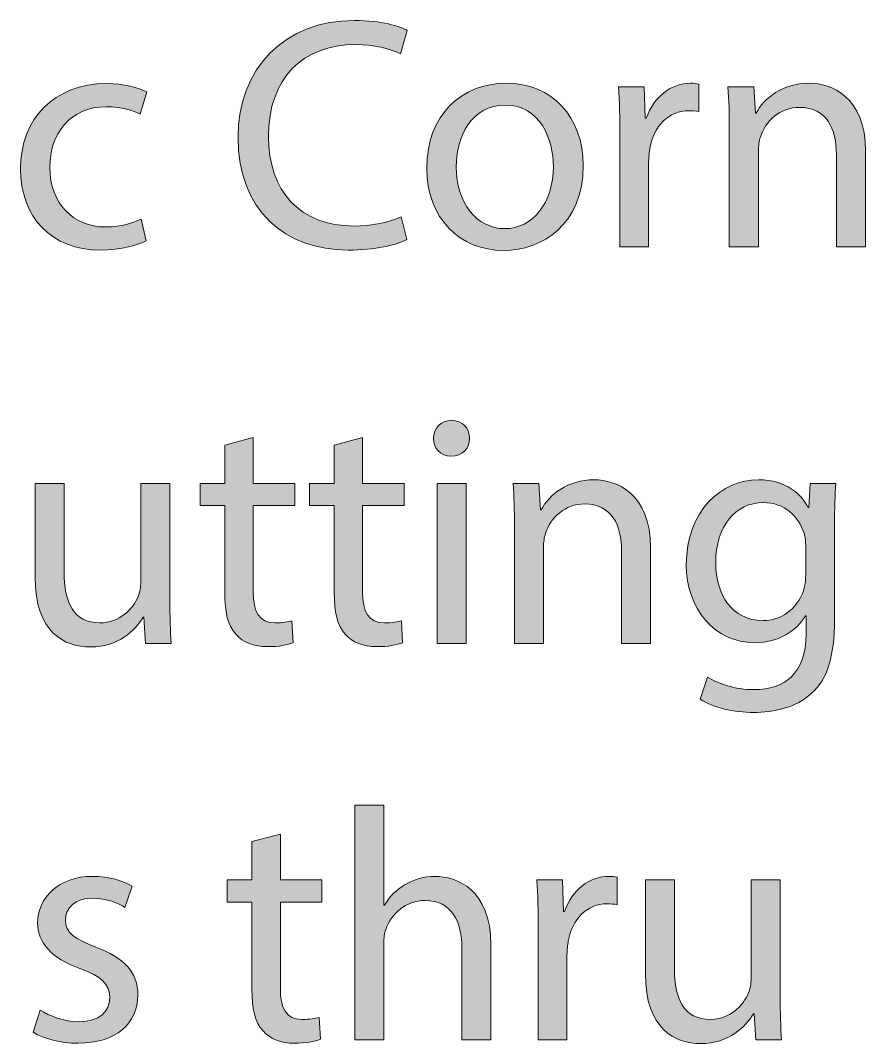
# Model space of a CAD drawing. Header units: inches. Extents: x -18.4 to 27.6, y -41.4 to 49.9.
# Drawn here: x -11.07 to -3.97, y 41.24 to 49.84 of the extents above; entities that cross this region are included whole.
import ezdxf

# ---------------------------------------------------------------- set-up
doc = ezdxf.new("R2010")
doc.units = ezdxf.units.IN
doc.header["$MEASUREMENT"] = 0
doc.layers.add('Notes', color=7, linetype='Continuous')

# ---------------------------------------------------------------- blocks, each defined once
blk = doc.blocks.new('block 2')
at = {"layer": 'Notes'}
h = blk.add_hatch(color=7, dxfattribs=at)
h.dxf.hatch_style = 2
edge = h.paths.add_edge_path()
edge.add_spline(control_points=[(-7.8273, 47.9981), (-7.9162, 47.9537), (-8.0939, 47.9092), (-8.3217, 47.9092), (-8.8495, 47.9092), (-9.2467, 48.2426), (-9.2467, 48.8564), (-9.2467, 49.4425), (-8.8495, 49.8398), (-8.2689, 49.8398), (-8.0356, 49.8398), (-7.8884, 49.7898), (-7.8245, 49.7564), (-7.8245, 49.7564), (-7.8828, 49.5592), (-7.8828, 49.5592), (-7.9745, 49.6037), (-8.1051, 49.637), (-8.2606, 49.637), (-8.6995, 49.637), (-8.9912, 49.3564), (-8.9912, 48.8648), (-8.9912, 48.4064), (-8.7273, 48.112), (-8.2717, 48.112), (-8.1245, 48.112), (-7.9745, 48.1426), (-7.8773, 48.1898), (-7.8773, 48.1898), (-7.8273, 47.9981), (-7.8273, 47.9981)], knot_values=[0, 0, 0, 0, 1, 1, 1, 2, 2, 2, 3, 3, 3, 4, 4, 4, 5, 5, 5, 6, 6, 6, 7, 7, 7, 8, 8, 8, 9, 9, 9, 10, 10, 10, 10], degree=3, periodic=1)
h = blk.add_hatch(color=7, dxfattribs=at)
h.dxf.hatch_style = 2
edge = h.paths.add_edge_path()
edge.add_spline(control_points=[(-10.0189, 47.987), (-10.0828, 47.9537), (-10.2245, 47.9092), (-10.405, 47.9092), (-10.8106, 47.9092), (-11.0744, 48.1842), (-11.0744, 48.5953), (-11.0744, 49.0092), (-10.7911, 49.3092), (-10.3522, 49.3092), (-10.2078, 49.3092), (-10.08, 49.2731), (-10.0134, 49.2398), (-10.0134, 49.2398), (-10.0689, 49.0509), (-10.0689, 49.0509), (-10.1272, 49.0842), (-10.2189, 49.1148), (-10.3522, 49.1148), (-10.6606, 49.1148), (-10.8272, 48.887), (-10.8272, 48.6064), (-10.8272, 48.2953), (-10.6272, 48.1037), (-10.3606, 48.1037), (-10.2217, 48.1037), (-10.13, 48.1398), (-10.0606, 48.1703), (-10.0606, 48.1703), (-10.0189, 47.987), (-10.0189, 47.987)], knot_values=[0, 0, 0, 0, 1, 1, 1, 2, 2, 2, 3, 3, 3, 4, 4, 4, 5, 5, 5, 6, 6, 6, 7, 7, 7, 8, 8, 8, 9, 9, 9, 10, 10, 10, 10], degree=3, periodic=1)
h = blk.add_hatch(color=7, dxfattribs=at)
h.dxf.hatch_style = 2
edge = h.paths.add_edge_path()
edge.add_spline(control_points=[(-6.3467, 48.6203), (-6.3467, 48.1231), (-6.6912, 47.9065), (-7.0162, 47.9065), (-7.38, 47.9065), (-7.6606, 48.1731), (-7.6606, 48.5981), (-7.6606, 49.0481), (-7.3662, 49.312), (-6.9939, 49.312), (-6.6078, 49.312), (-6.3467, 49.0314), (-6.3467, 48.6203)], knot_values=[0, 0, 0, 0, 1, 1, 1, 2, 2, 2, 3, 3, 3, 4, 4, 4, 4], degree=3, periodic=1)
edge = h.paths.add_edge_path()
edge.add_spline(control_points=[(-7.4134, 48.6064), (-7.4134, 48.312), (-7.2439, 48.0898), (-7.005, 48.0898), (-6.7717, 48.0898), (-6.5967, 48.3092), (-6.5967, 48.612), (-6.5967, 48.8398), (-6.7106, 49.1287), (-6.9995, 49.1287), (-7.2884, 49.1287), (-7.4134, 48.862), (-7.4134, 48.6064)], knot_values=[0, 0, 0, 0, 1, 1, 1, 2, 2, 2, 3, 3, 3, 4, 4, 4, 4], degree=3, periodic=1)
h = blk.add_hatch(color=7, dxfattribs=at)
h.dxf.hatch_style = 2
edge = h.paths.add_edge_path()
edge.add_spline(control_points=[(-6.0384, 48.862), (-6.0384, 49.0203), (-6.0412, 49.1564), (-6.0495, 49.2814), (-6.0495, 49.2814), (-5.8356, 49.2814), (-5.8356, 49.2814), (-5.8356, 49.2814), (-5.8273, 49.0176), (-5.8273, 49.0176), (-5.8273, 49.0176), (-5.8162, 49.0176), (-5.8162, 49.0176), (-5.7551, 49.1981), (-5.6078, 49.312), (-5.4439, 49.312), (-5.4162, 49.312), (-5.3967, 49.3092), (-5.3745, 49.3037), (-5.3745, 49.3037), (-5.3745, 49.0731), (-5.3745, 49.0731), (-5.3995, 49.0787), (-5.4245, 49.0814), (-5.4578, 49.0814), (-5.6301, 49.0814), (-5.7523, 48.9509), (-5.7856, 48.7676), (-5.7912, 48.7342), (-5.7967, 48.6953), (-5.7967, 48.6537), (-5.7967, 48.6537), (-5.7967, 47.937), (-5.7967, 47.937), (-5.7967, 47.937), (-6.0384, 47.937), (-6.0384, 47.937), (-6.0384, 47.937), (-6.0384, 48.862), (-6.0384, 48.862)], knot_values=[0, 0, 0, 0, 1, 1, 1, 2, 2, 2, 3, 3, 3, 4, 4, 4, 5, 5, 5, 6, 6, 6, 7, 7, 7, 8, 8, 8, 9, 9, 9, 10, 10, 10, 11, 11, 11, 12, 12, 12, 13, 13, 13, 13], degree=3, periodic=1)
h = blk.add_hatch(color=7, dxfattribs=at)
h.dxf.hatch_style = 2
edge = h.paths.add_edge_path()
edge.add_spline(control_points=[(-5.119, 48.9175), (-5.119, 49.0564), (-5.1217, 49.1703), (-5.1301, 49.2814), (-5.1301, 49.2814), (-4.9134, 49.2814), (-4.9134, 49.2814), (-4.9134, 49.2814), (-4.8995, 49.0592), (-4.8995, 49.0592), (-4.8995, 49.0592), (-4.894, 49.0592), (-4.894, 49.0592), (-4.8273, 49.187), (-4.6717, 49.312), (-4.4495, 49.312), (-4.2634, 49.312), (-3.9745, 49.2009), (-3.9745, 48.7398), (-3.9745, 48.7398), (-3.9745, 47.937), (-3.9745, 47.937), (-3.9745, 47.937), (-4.219, 47.937), (-4.219, 47.937), (-4.219, 47.937), (-4.219, 48.712), (-4.219, 48.712), (-4.219, 48.9287), (-4.2995, 49.1092), (-4.5301, 49.1092), (-4.6912, 49.1092), (-4.8162, 48.9953), (-4.8578, 48.8592), (-4.869, 48.8287), (-4.8745, 48.787), (-4.8745, 48.7453), (-4.8745, 48.7453), (-4.8745, 47.937), (-4.8745, 47.937), (-4.8745, 47.937), (-5.119, 47.937), (-5.119, 47.937), (-5.119, 47.937), (-5.119, 48.9175), (-5.119, 48.9175)], knot_values=[0, 0, 0, 0, 1, 1, 1, 2, 2, 2, 3, 3, 3, 4, 4, 4, 5, 5, 5, 6, 6, 6, 7, 7, 7, 8, 8, 8, 9, 9, 9, 10, 10, 10, 11, 11, 11, 12, 12, 12, 13, 13, 13, 14, 14, 14, 15, 15, 15, 15], degree=3, periodic=1)
h = blk.add_hatch(color=7, dxfattribs=at)
h.dxf.hatch_style = 2
edge = h.paths.add_edge_path()
edge.add_spline(control_points=[(-7.3023, 46.3259), (-7.2995, 46.2425), (-7.3606, 46.1759), (-7.4578, 46.1759), (-7.5439, 46.1759), (-7.605, 46.2425), (-7.605, 46.3259), (-7.605, 46.412), (-7.5411, 46.4786), (-7.4523, 46.4786), (-7.3606, 46.4786), (-7.3023, 46.412), (-7.3023, 46.3259)], knot_values=[0, 0, 0, 0, 1, 1, 1, 2, 2, 2, 3, 3, 3, 4, 4, 4, 4], degree=3, periodic=1)
h.paths.add_polyline_path([(-7.5745, 44.6037), (-7.5745, 45.9481), (-7.33, 45.9481), (-7.33, 44.6037)])
h = blk.add_hatch(color=7, dxfattribs=at)
h.dxf.hatch_style = 2
edge = h.paths.add_edge_path()
edge.add_spline(control_points=[(-9.1189, 46.3342), (-9.1189, 46.3342), (-9.1189, 45.9481), (-9.1189, 45.9481), (-9.1189, 45.9481), (-8.7689, 45.9481), (-8.7689, 45.9481), (-8.7689, 45.9481), (-8.7689, 45.762), (-8.7689, 45.762), (-8.7689, 45.762), (-9.1189, 45.762), (-9.1189, 45.762), (-9.1189, 45.762), (-9.1189, 45.037), (-9.1189, 45.037), (-9.1189, 44.8703), (-9.0717, 44.7759), (-8.9356, 44.7759), (-8.8717, 44.7759), (-8.8244, 44.7842), (-8.7939, 44.7926), (-8.7939, 44.7926), (-8.7828, 44.6092), (-8.7828, 44.6092), (-8.83, 44.5898), (-8.905, 44.5759), (-8.9995, 44.5759), (-9.1133, 44.5759), (-9.205, 44.612), (-9.2633, 44.6787), (-9.3328, 44.7509), (-9.3578, 44.8703), (-9.3578, 45.0287), (-9.3578, 45.0287), (-9.3578, 45.762), (-9.3578, 45.762), (-9.3578, 45.762), (-9.5661, 45.762), (-9.5661, 45.762), (-9.5661, 45.762), (-9.5661, 45.9481), (-9.5661, 45.9481), (-9.5661, 45.9481), (-9.3578, 45.9481), (-9.3578, 45.9481), (-9.3578, 45.9481), (-9.3578, 46.2703), (-9.3578, 46.2703), (-9.3578, 46.2703), (-9.1189, 46.3342), (-9.1189, 46.3342)], knot_values=[0, 0, 0, 0, 1, 1, 1, 2, 2, 2, 3, 3, 3, 4, 4, 4, 5, 5, 5, 6, 6, 6, 7, 7, 7, 8, 8, 8, 9, 9, 9, 10, 10, 10, 11, 11, 11, 12, 12, 12, 13, 13, 13, 14, 14, 14, 15, 15, 15, 16, 16, 16, 17, 17, 17, 17], degree=3, periodic=1)
h = blk.add_hatch(color=7, dxfattribs=at)
h.dxf.hatch_style = 2
edge = h.paths.add_edge_path()
edge.add_spline(control_points=[(-8.1995, 46.3342), (-8.1995, 46.3342), (-8.1995, 45.9481), (-8.1995, 45.9481), (-8.1995, 45.9481), (-7.8495, 45.9481), (-7.8495, 45.9481), (-7.8495, 45.9481), (-7.8495, 45.762), (-7.8495, 45.762), (-7.8495, 45.762), (-8.1995, 45.762), (-8.1995, 45.762), (-8.1995, 45.762), (-8.1995, 45.037), (-8.1995, 45.037), (-8.1995, 44.8703), (-8.1522, 44.7759), (-8.0161, 44.7759), (-7.9522, 44.7759), (-7.905, 44.7842), (-7.8745, 44.7926), (-7.8745, 44.7926), (-7.8634, 44.6092), (-7.8634, 44.6092), (-7.9106, 44.5898), (-7.9856, 44.5759), (-8.08, 44.5759), (-8.1939, 44.5759), (-8.2856, 44.612), (-8.3439, 44.6787), (-8.4134, 44.7509), (-8.4384, 44.8703), (-8.4384, 45.0287), (-8.4384, 45.0287), (-8.4384, 45.762), (-8.4384, 45.762), (-8.4384, 45.762), (-8.6467, 45.762), (-8.6467, 45.762), (-8.6467, 45.762), (-8.6467, 45.9481), (-8.6467, 45.9481), (-8.6467, 45.9481), (-8.4384, 45.9481), (-8.4384, 45.9481), (-8.4384, 45.9481), (-8.4384, 46.2703), (-8.4384, 46.2703), (-8.4384, 46.2703), (-8.1995, 46.3342), (-8.1995, 46.3342)], knot_values=[0, 0, 0, 0, 1, 1, 1, 2, 2, 2, 3, 3, 3, 4, 4, 4, 5, 5, 5, 6, 6, 6, 7, 7, 7, 8, 8, 8, 9, 9, 9, 10, 10, 10, 11, 11, 11, 12, 12, 12, 13, 13, 13, 14, 14, 14, 15, 15, 15, 16, 16, 16, 17, 17, 17, 17], degree=3, periodic=1)
h = blk.add_hatch(color=7, dxfattribs=at)
h.dxf.hatch_style = 2
edge = h.paths.add_edge_path()
edge.add_spline(control_points=[(-9.8189, 44.9703), (-9.8189, 44.8314), (-9.8161, 44.7092), (-9.8078, 44.6037), (-9.8078, 44.6037), (-10.0244, 44.6037), (-10.0244, 44.6037), (-10.0244, 44.6037), (-10.0383, 44.8231), (-10.0383, 44.8231), (-10.0383, 44.8231), (-10.0439, 44.8231), (-10.0439, 44.8231), (-10.1078, 44.7148), (-10.2494, 44.5731), (-10.4883, 44.5731), (-10.6994, 44.5731), (-10.9522, 44.6898), (-10.9522, 45.162), (-10.9522, 45.162), (-10.9522, 45.9481), (-10.9522, 45.9481), (-10.9522, 45.9481), (-10.7078, 45.9481), (-10.7078, 45.9481), (-10.7078, 45.9481), (-10.7078, 45.2037), (-10.7078, 45.2037), (-10.7078, 44.9481), (-10.63, 44.7759), (-10.4078, 44.7759), (-10.2439, 44.7759), (-10.13, 44.8898), (-10.0856, 44.9981), (-10.0717, 45.0342), (-10.0633, 45.0787), (-10.0633, 45.1231), (-10.0633, 45.1231), (-10.0633, 45.9481), (-10.0633, 45.9481), (-10.0633, 45.9481), (-9.8189, 45.9481), (-9.8189, 45.9481), (-9.8189, 45.9481), (-9.8189, 44.9703), (-9.8189, 44.9703)], knot_values=[0, 0, 0, 0, 1, 1, 1, 2, 2, 2, 3, 3, 3, 4, 4, 4, 5, 5, 5, 6, 6, 6, 7, 7, 7, 8, 8, 8, 9, 9, 9, 10, 10, 10, 11, 11, 11, 12, 12, 12, 13, 13, 13, 14, 14, 14, 15, 15, 15, 15], degree=3, periodic=1)
h = blk.add_hatch(color=7, dxfattribs=at)
h.dxf.hatch_style = 2
edge = h.paths.add_edge_path()
edge.add_spline(control_points=[(-6.9245, 45.5842), (-6.9245, 45.7231), (-6.9273, 45.837), (-6.9356, 45.9481), (-6.9356, 45.9481), (-6.7189, 45.9481), (-6.7189, 45.9481), (-6.7189, 45.9481), (-6.7051, 45.7259), (-6.7051, 45.7259), (-6.7051, 45.7259), (-6.6995, 45.7259), (-6.6995, 45.7259), (-6.6328, 45.8537), (-6.4773, 45.9787), (-6.2551, 45.9787), (-6.069, 45.9787), (-5.7801, 45.8675), (-5.7801, 45.4064), (-5.7801, 45.4064), (-5.7801, 44.6037), (-5.7801, 44.6037), (-5.7801, 44.6037), (-6.0245, 44.6037), (-6.0245, 44.6037), (-6.0245, 44.6037), (-6.0245, 45.3787), (-6.0245, 45.3787), (-6.0245, 45.5953), (-6.1051, 45.7759), (-6.3356, 45.7759), (-6.4967, 45.7759), (-6.6217, 45.662), (-6.6634, 45.5259), (-6.6745, 45.4953), (-6.6801, 45.4537), (-6.6801, 45.412), (-6.6801, 45.412), (-6.6801, 44.6037), (-6.6801, 44.6037), (-6.6801, 44.6037), (-6.9245, 44.6037), (-6.9245, 44.6037), (-6.9245, 44.6037), (-6.9245, 45.5842), (-6.9245, 45.5842)], knot_values=[0, 0, 0, 0, 1, 1, 1, 2, 2, 2, 3, 3, 3, 4, 4, 4, 5, 5, 5, 6, 6, 6, 7, 7, 7, 8, 8, 8, 9, 9, 9, 10, 10, 10, 11, 11, 11, 12, 12, 12, 13, 13, 13, 14, 14, 14, 15, 15, 15, 15], degree=3, periodic=1)
h = blk.add_hatch(color=7, dxfattribs=at)
h.dxf.hatch_style = 2
edge = h.paths.add_edge_path()
edge.add_spline(control_points=[(-4.2245, 45.9481), (-4.2301, 45.8509), (-4.2356, 45.7425), (-4.2356, 45.5787), (-4.2356, 45.5787), (-4.2356, 44.7981), (-4.2356, 44.7981), (-4.2356, 44.4898), (-4.2968, 44.3009), (-4.4273, 44.1842), (-4.5579, 44.062), (-4.7468, 44.0231), (-4.9162, 44.0231), (-5.0773, 44.0231), (-5.2551, 44.062), (-5.3634, 44.1342), (-5.3634, 44.1342), (-5.3023, 44.3203), (-5.3023, 44.3203), (-5.2134, 44.2648), (-5.0745, 44.2148), (-4.9079, 44.2148), (-4.6579, 44.2148), (-4.4745, 44.3453), (-4.4745, 44.6842), (-4.4745, 44.6842), (-4.4745, 44.8342), (-4.4745, 44.8342), (-4.4745, 44.8342), (-4.4801, 44.8342), (-4.4801, 44.8342), (-4.5551, 44.7092), (-4.6995, 44.6092), (-4.9079, 44.6092), (-5.2412, 44.6092), (-5.4801, 44.8926), (-5.4801, 45.2648), (-5.4801, 45.7203), (-5.1829, 45.9787), (-4.8745, 45.9787), (-4.6412, 45.9787), (-4.5134, 45.8564), (-4.4551, 45.7453), (-4.4551, 45.7453), (-4.4495, 45.7453), (-4.4495, 45.7453), (-4.4495, 45.7453), (-4.4384, 45.9481), (-4.4384, 45.9481), (-4.4384, 45.9481), (-4.2245, 45.9481), (-4.2245, 45.9481)], knot_values=[0, 0, 0, 0, 1, 1, 1, 2, 2, 2, 3, 3, 3, 4, 4, 4, 5, 5, 5, 6, 6, 6, 7, 7, 7, 8, 8, 8, 9, 9, 9, 10, 10, 10, 11, 11, 11, 12, 12, 12, 13, 13, 13, 14, 14, 14, 15, 15, 15, 16, 16, 16, 17, 17, 17, 17], degree=3, periodic=1)
edge = h.paths.add_edge_path()
edge.add_spline(control_points=[(-4.4773, 45.4175), (-4.4773, 45.4592), (-4.4801, 45.4953), (-4.4912, 45.5287), (-4.5356, 45.6703), (-4.6551, 45.787), (-4.8329, 45.787), (-5.0662, 45.787), (-5.2329, 45.5898), (-5.2329, 45.2787), (-5.2329, 45.0148), (-5.0995, 44.7953), (-4.8356, 44.7953), (-4.6856, 44.7953), (-4.5495, 44.8898), (-4.4968, 45.0453), (-4.4829, 45.087), (-4.4773, 45.1342), (-4.4773, 45.1759), (-4.4773, 45.1759), (-4.4773, 45.4175), (-4.4773, 45.4175)], knot_values=[0, 0, 0, 0, 1, 1, 1, 2, 2, 2, 3, 3, 3, 4, 4, 4, 5, 5, 5, 6, 6, 6, 7, 7, 7, 7], degree=3, periodic=1)
h = blk.add_hatch(color=7, dxfattribs=at)
h.dxf.hatch_style = 2
edge = h.paths.add_edge_path()
edge.add_spline(control_points=[(-8.2661, 43.2425), (-8.2661, 43.2425), (-8.0217, 43.2425), (-8.0217, 43.2425), (-8.0217, 43.2425), (-8.0217, 42.4037), (-8.0217, 42.4037), (-8.0217, 42.4037), (-8.0161, 42.4037), (-8.0161, 42.4037), (-7.9772, 42.4731), (-7.9161, 42.5342), (-7.8411, 42.5759), (-7.7689, 42.6175), (-7.6828, 42.6453), (-7.5911, 42.6453), (-7.4106, 42.6453), (-7.1217, 42.5342), (-7.1217, 42.0703), (-7.1217, 42.0703), (-7.1217, 41.2703), (-7.1217, 41.2703), (-7.1217, 41.2703), (-7.3661, 41.2703), (-7.3661, 41.2703), (-7.3661, 41.2703), (-7.3661, 42.0425), (-7.3661, 42.0425), (-7.3661, 42.2592), (-7.4467, 42.4425), (-7.6772, 42.4425), (-7.8356, 42.4425), (-7.9606, 42.3314), (-8.005, 42.1981), (-8.0189, 42.1648), (-8.0217, 42.1287), (-8.0217, 42.0814), (-8.0217, 42.0814), (-8.0217, 41.2703), (-8.0217, 41.2703), (-8.0217, 41.2703), (-8.2661, 41.2703), (-8.2661, 41.2703), (-8.2661, 41.2703), (-8.2661, 43.2425), (-8.2661, 43.2425)], knot_values=[0, 0, 0, 0, 1, 1, 1, 2, 2, 2, 3, 3, 3, 4, 4, 4, 5, 5, 5, 6, 6, 6, 7, 7, 7, 8, 8, 8, 9, 9, 9, 10, 10, 10, 11, 11, 11, 12, 12, 12, 13, 13, 13, 14, 14, 14, 15, 15, 15, 15], degree=3, periodic=1)
h = blk.add_hatch(color=7, dxfattribs=at)
h.dxf.hatch_style = 2
edge = h.paths.add_edge_path()
edge.add_spline(control_points=[(-8.8911, 43.0009), (-8.8911, 43.0009), (-8.8911, 42.6148), (-8.8911, 42.6148), (-8.8911, 42.6148), (-8.5411, 42.6148), (-8.5411, 42.6148), (-8.5411, 42.6148), (-8.5411, 42.4287), (-8.5411, 42.4287), (-8.5411, 42.4287), (-8.8911, 42.4287), (-8.8911, 42.4287), (-8.8911, 42.4287), (-8.8911, 41.7037), (-8.8911, 41.7037), (-8.8911, 41.537), (-8.8439, 41.4426), (-8.7078, 41.4426), (-8.6439, 41.4426), (-8.5967, 41.4509), (-8.5661, 41.4592), (-8.5661, 41.4592), (-8.555, 41.2759), (-8.555, 41.2759), (-8.6022, 41.2565), (-8.6772, 41.2426), (-8.7717, 41.2426), (-8.8856, 41.2426), (-8.9772, 41.2787), (-9.0356, 41.3453), (-9.105, 41.4176), (-9.13, 41.537), (-9.13, 41.6953), (-9.13, 41.6953), (-9.13, 42.4287), (-9.13, 42.4287), (-9.13, 42.4287), (-9.3383, 42.4287), (-9.3383, 42.4287), (-9.3383, 42.4287), (-9.3383, 42.6148), (-9.3383, 42.6148), (-9.3383, 42.6148), (-9.13, 42.6148), (-9.13, 42.6148), (-9.13, 42.6148), (-9.13, 42.937), (-9.13, 42.937), (-9.13, 42.937), (-8.8911, 43.0009), (-8.8911, 43.0009)], knot_values=[0, 0, 0, 0, 1, 1, 1, 2, 2, 2, 3, 3, 3, 4, 4, 4, 5, 5, 5, 6, 6, 6, 7, 7, 7, 8, 8, 8, 9, 9, 9, 10, 10, 10, 11, 11, 11, 12, 12, 12, 13, 13, 13, 14, 14, 14, 15, 15, 15, 16, 16, 16, 17, 17, 17, 17], degree=3, periodic=1)
h = blk.add_hatch(color=7, dxfattribs=at)
h.dxf.hatch_style = 2
edge = h.paths.add_edge_path()
edge.add_spline(control_points=[(-10.9077, 41.5203), (-10.8355, 41.4731), (-10.7077, 41.4231), (-10.5855, 41.4231), (-10.4077, 41.4231), (-10.3244, 41.512), (-10.3244, 41.6231), (-10.3244, 41.7398), (-10.3939, 41.8037), (-10.5744, 41.8703), (-10.8161, 41.9564), (-10.93, 42.0898), (-10.93, 42.2509), (-10.93, 42.4675), (-10.755, 42.6453), (-10.4661, 42.6453), (-10.33, 42.6453), (-10.2105, 42.6064), (-10.1355, 42.562), (-10.1355, 42.562), (-10.1966, 42.3842), (-10.1966, 42.3842), (-10.2494, 42.4175), (-10.3466, 42.462), (-10.4716, 42.462), (-10.6161, 42.462), (-10.6966, 42.3787), (-10.6966, 42.2787), (-10.6966, 42.1675), (-10.6161, 42.1176), (-10.4411, 42.0509), (-10.2078, 41.962), (-10.0883, 41.8453), (-10.0883, 41.6453), (-10.0883, 41.4092), (-10.2716, 41.2426), (-10.5911, 41.2426), (-10.7383, 41.2426), (-10.8744, 41.2787), (-10.9688, 41.3342), (-10.9688, 41.3342), (-10.9077, 41.5203), (-10.9077, 41.5203)], knot_values=[0, 0, 0, 0, 1, 1, 1, 2, 2, 2, 3, 3, 3, 4, 4, 4, 5, 5, 5, 6, 6, 6, 7, 7, 7, 8, 8, 8, 9, 9, 9, 10, 10, 10, 11, 11, 11, 12, 12, 12, 13, 13, 13, 14, 14, 14, 14], degree=3, periodic=1)
h = blk.add_hatch(color=7, dxfattribs=at)
h.dxf.hatch_style = 2
edge = h.paths.add_edge_path()
edge.add_spline(control_points=[(-6.7245, 42.1953), (-6.7245, 42.3537), (-6.7273, 42.4898), (-6.7356, 42.6148), (-6.7356, 42.6148), (-6.5217, 42.6148), (-6.5217, 42.6148), (-6.5217, 42.6148), (-6.5134, 42.3509), (-6.5134, 42.3509), (-6.5134, 42.3509), (-6.5023, 42.3509), (-6.5023, 42.3509), (-6.4411, 42.5314), (-6.2939, 42.6453), (-6.13, 42.6453), (-6.1023, 42.6453), (-6.0828, 42.6425), (-6.0606, 42.637), (-6.0606, 42.637), (-6.0606, 42.4064), (-6.0606, 42.4064), (-6.0856, 42.412), (-6.1106, 42.4148), (-6.1439, 42.4148), (-6.3161, 42.4148), (-6.4384, 42.2842), (-6.4717, 42.1009), (-6.4773, 42.0676), (-6.4828, 42.0287), (-6.4828, 41.987), (-6.4828, 41.987), (-6.4828, 41.2703), (-6.4828, 41.2703), (-6.4828, 41.2703), (-6.7245, 41.2703), (-6.7245, 41.2703), (-6.7245, 41.2703), (-6.7245, 42.1953), (-6.7245, 42.1953)], knot_values=[0, 0, 0, 0, 1, 1, 1, 2, 2, 2, 3, 3, 3, 4, 4, 4, 5, 5, 5, 6, 6, 6, 7, 7, 7, 8, 8, 8, 9, 9, 9, 10, 10, 10, 11, 11, 11, 12, 12, 12, 13, 13, 13, 13], degree=3, periodic=1)
h = blk.add_hatch(color=7, dxfattribs=at)
h.dxf.hatch_style = 2
edge = h.paths.add_edge_path()
edge.add_spline(control_points=[(-4.6912, 41.637), (-4.6912, 41.4981), (-4.6884, 41.3759), (-4.6801, 41.2703), (-4.6801, 41.2703), (-4.8967, 41.2703), (-4.8967, 41.2703), (-4.8967, 41.2703), (-4.9106, 41.4898), (-4.9106, 41.4898), (-4.9106, 41.4898), (-4.9162, 41.4898), (-4.9162, 41.4898), (-4.9801, 41.3814), (-5.1217, 41.2398), (-5.3606, 41.2398), (-5.5717, 41.2398), (-5.8245, 41.3565), (-5.8245, 41.8287), (-5.8245, 41.8287), (-5.8245, 42.6148), (-5.8245, 42.6148), (-5.8245, 42.6148), (-5.5801, 42.6148), (-5.5801, 42.6148), (-5.5801, 42.6148), (-5.5801, 41.8703), (-5.5801, 41.8703), (-5.5801, 41.6148), (-5.5023, 41.4426), (-5.2801, 41.4426), (-5.1162, 41.4426), (-5.0023, 41.5565), (-4.9578, 41.6648), (-4.9439, 41.7009), (-4.9356, 41.7453), (-4.9356, 41.7898), (-4.9356, 41.7898), (-4.9356, 42.6148), (-4.9356, 42.6148), (-4.9356, 42.6148), (-4.6912, 42.6148), (-4.6912, 42.6148), (-4.6912, 42.6148), (-4.6912, 41.637), (-4.6912, 41.637)], knot_values=[0, 0, 0, 0, 1, 1, 1, 2, 2, 2, 3, 3, 3, 4, 4, 4, 5, 5, 5, 6, 6, 6, 7, 7, 7, 8, 8, 8, 9, 9, 9, 10, 10, 10, 11, 11, 11, 12, 12, 12, 13, 13, 13, 14, 14, 14, 15, 15, 15, 15], degree=3, periodic=1)
at = {"layer": 'Notes', "lineweight": 0}
blk.add_lwpolyline([(-7.5745, 44.6037), (-7.5745, 45.9481), (-7.33, 45.9481), (-7.33, 44.6037), (-7.5745, 44.6037)], dxfattribs=at)
for points, knots in [([(-7.8273, 47.9981), (-7.9162, 47.9537), (-8.0939, 47.9092), (-8.3217, 47.9092), (-8.8495, 47.9092), (-9.2467, 48.2426), (-9.2467, 48.8564), (-9.2467, 49.4425), (-8.8495, 49.8398), (-8.2689, 49.8398), (-8.0356, 49.8398), (-7.8884, 49.7898), (-7.8245, 49.7564), (-7.8245, 49.7564), (-7.8828, 49.5592), (-7.8828, 49.5592), (-7.9745, 49.6037), (-8.1051, 49.637), (-8.2606, 49.637), (-8.6995, 49.637), (-8.9912, 49.3564), (-8.9912, 48.8648), (-8.9912, 48.4064), (-8.7273, 48.112), (-8.2717, 48.112), (-8.1245, 48.112), (-7.9745, 48.1426), (-7.8773, 48.1898), (-7.8773, 48.1898), (-7.8273, 47.9981), (-7.8273, 47.9981)], [0, 0, 0, 0, 1, 1, 1, 2, 2, 2, 3, 3, 3, 4, 4, 4, 5, 5, 5, 6, 6, 6, 7, 7, 7, 8, 8, 8, 9, 9, 9, 10, 10, 10, 10]), ([(-10.0189, 47.987), (-10.0828, 47.9537), (-10.2245, 47.9092), (-10.405, 47.9092), (-10.8106, 47.9092), (-11.0744, 48.1842), (-11.0744, 48.5953), (-11.0744, 49.0092), (-10.7911, 49.3092), (-10.3522, 49.3092), (-10.2078, 49.3092), (-10.08, 49.2731), (-10.0134, 49.2398), (-10.0134, 49.2398), (-10.0689, 49.0509), (-10.0689, 49.0509), (-10.1272, 49.0842), (-10.2189, 49.1148), (-10.3522, 49.1148), (-10.6606, 49.1148), (-10.8272, 48.887), (-10.8272, 48.6064), (-10.8272, 48.2953), (-10.6272, 48.1037), (-10.3606, 48.1037), (-10.2217, 48.1037), (-10.13, 48.1398), (-10.0606, 48.1703), (-10.0606, 48.1703), (-10.0189, 47.987), (-10.0189, 47.987)], [0, 0, 0, 0, 1, 1, 1, 2, 2, 2, 3, 3, 3, 4, 4, 4, 5, 5, 5, 6, 6, 6, 7, 7, 7, 8, 8, 8, 9, 9, 9, 10, 10, 10, 10]), ([(-6.3467, 48.6203), (-6.3467, 48.1231), (-6.6912, 47.9065), (-7.0162, 47.9065), (-7.38, 47.9065), (-7.6606, 48.1731), (-7.6606, 48.5981), (-7.6606, 49.0481), (-7.3662, 49.312), (-6.9939, 49.312), (-6.6078, 49.312), (-6.3467, 49.0314), (-6.3467, 48.6203)], [0, 0, 0, 0, 1, 1, 1, 2, 2, 2, 3, 3, 3, 4, 4, 4, 4]), ([(-6.0384, 48.862), (-6.0384, 49.0203), (-6.0412, 49.1564), (-6.0495, 49.2814), (-6.0495, 49.2814), (-5.8356, 49.2814), (-5.8356, 49.2814), (-5.8356, 49.2814), (-5.8273, 49.0176), (-5.8273, 49.0176), (-5.8273, 49.0176), (-5.8162, 49.0176), (-5.8162, 49.0176), (-5.7551, 49.1981), (-5.6078, 49.312), (-5.4439, 49.312), (-5.4162, 49.312), (-5.3967, 49.3092), (-5.3745, 49.3037), (-5.3745, 49.3037), (-5.3745, 49.0731), (-5.3745, 49.0731), (-5.3995, 49.0787), (-5.4245, 49.0814), (-5.4578, 49.0814), (-5.6301, 49.0814), (-5.7523, 48.9509), (-5.7856, 48.7676), (-5.7912, 48.7342), (-5.7967, 48.6953), (-5.7967, 48.6537), (-5.7967, 48.6537), (-5.7967, 47.937), (-5.7967, 47.937), (-5.7967, 47.937), (-6.0384, 47.937), (-6.0384, 47.937), (-6.0384, 47.937), (-6.0384, 48.862), (-6.0384, 48.862)], [0, 0, 0, 0, 1, 1, 1, 2, 2, 2, 3, 3, 3, 4, 4, 4, 5, 5, 5, 6, 6, 6, 7, 7, 7, 8, 8, 8, 9, 9, 9, 10, 10, 10, 11, 11, 11, 12, 12, 12, 13, 13, 13, 13]), ([(-5.119, 48.9175), (-5.119, 49.0564), (-5.1217, 49.1703), (-5.1301, 49.2814), (-5.1301, 49.2814), (-4.9134, 49.2814), (-4.9134, 49.2814), (-4.9134, 49.2814), (-4.8995, 49.0592), (-4.8995, 49.0592), (-4.8995, 49.0592), (-4.894, 49.0592), (-4.894, 49.0592), (-4.8273, 49.187), (-4.6717, 49.312), (-4.4495, 49.312), (-4.2634, 49.312), (-3.9745, 49.2009), (-3.9745, 48.7398), (-3.9745, 48.7398), (-3.9745, 47.937), (-3.9745, 47.937), (-3.9745, 47.937), (-4.219, 47.937), (-4.219, 47.937), (-4.219, 47.937), (-4.219, 48.712), (-4.219, 48.712), (-4.219, 48.9287), (-4.2995, 49.1092), (-4.5301, 49.1092), (-4.6912, 49.1092), (-4.8162, 48.9953), (-4.8578, 48.8592), (-4.869, 48.8287), (-4.8745, 48.787), (-4.8745, 48.7453), (-4.8745, 48.7453), (-4.8745, 47.937), (-4.8745, 47.937), (-4.8745, 47.937), (-5.119, 47.937), (-5.119, 47.937), (-5.119, 47.937), (-5.119, 48.9175), (-5.119, 48.9175)], [0, 0, 0, 0, 1, 1, 1, 2, 2, 2, 3, 3, 3, 4, 4, 4, 5, 5, 5, 6, 6, 6, 7, 7, 7, 8, 8, 8, 9, 9, 9, 10, 10, 10, 11, 11, 11, 12, 12, 12, 13, 13, 13, 14, 14, 14, 15, 15, 15, 15]), ([(-7.4134, 48.6064), (-7.4134, 48.312), (-7.2439, 48.0898), (-7.005, 48.0898), (-6.7717, 48.0898), (-6.5967, 48.3092), (-6.5967, 48.612), (-6.5967, 48.8398), (-6.7106, 49.1287), (-6.9995, 49.1287), (-7.2884, 49.1287), (-7.4134, 48.862), (-7.4134, 48.6064)], [0, 0, 0, 0, 1, 1, 1, 2, 2, 2, 3, 3, 3, 4, 4, 4, 4]), ([(-7.3023, 46.3259), (-7.2995, 46.2425), (-7.3606, 46.1759), (-7.4578, 46.1759), (-7.5439, 46.1759), (-7.605, 46.2425), (-7.605, 46.3259), (-7.605, 46.412), (-7.5411, 46.4786), (-7.4523, 46.4786), (-7.3606, 46.4786), (-7.3023, 46.412), (-7.3023, 46.3259)], [0, 0, 0, 0, 1, 1, 1, 2, 2, 2, 3, 3, 3, 4, 4, 4, 4]), ([(-9.1189, 46.3342), (-9.1189, 46.3342), (-9.1189, 45.9481), (-9.1189, 45.9481), (-9.1189, 45.9481), (-8.7689, 45.9481), (-8.7689, 45.9481), (-8.7689, 45.9481), (-8.7689, 45.762), (-8.7689, 45.762), (-8.7689, 45.762), (-9.1189, 45.762), (-9.1189, 45.762), (-9.1189, 45.762), (-9.1189, 45.037), (-9.1189, 45.037), (-9.1189, 44.8703), (-9.0717, 44.7759), (-8.9356, 44.7759), (-8.8717, 44.7759), (-8.8244, 44.7842), (-8.7939, 44.7926), (-8.7939, 44.7926), (-8.7828, 44.6092), (-8.7828, 44.6092), (-8.83, 44.5898), (-8.905, 44.5759), (-8.9995, 44.5759), (-9.1133, 44.5759), (-9.205, 44.612), (-9.2633, 44.6787), (-9.3328, 44.7509), (-9.3578, 44.8703), (-9.3578, 45.0287), (-9.3578, 45.0287), (-9.3578, 45.762), (-9.3578, 45.762), (-9.3578, 45.762), (-9.5661, 45.762), (-9.5661, 45.762), (-9.5661, 45.762), (-9.5661, 45.9481), (-9.5661, 45.9481), (-9.5661, 45.9481), (-9.3578, 45.9481), (-9.3578, 45.9481), (-9.3578, 45.9481), (-9.3578, 46.2703), (-9.3578, 46.2703), (-9.3578, 46.2703), (-9.1189, 46.3342), (-9.1189, 46.3342)], [0, 0, 0, 0, 1, 1, 1, 2, 2, 2, 3, 3, 3, 4, 4, 4, 5, 5, 5, 6, 6, 6, 7, 7, 7, 8, 8, 8, 9, 9, 9, 10, 10, 10, 11, 11, 11, 12, 12, 12, 13, 13, 13, 14, 14, 14, 15, 15, 15, 16, 16, 16, 17, 17, 17, 17]), ([(-8.1995, 46.3342), (-8.1995, 46.3342), (-8.1995, 45.9481), (-8.1995, 45.9481), (-8.1995, 45.9481), (-7.8495, 45.9481), (-7.8495, 45.9481), (-7.8495, 45.9481), (-7.8495, 45.762), (-7.8495, 45.762), (-7.8495, 45.762), (-8.1995, 45.762), (-8.1995, 45.762), (-8.1995, 45.762), (-8.1995, 45.037), (-8.1995, 45.037), (-8.1995, 44.8703), (-8.1522, 44.7759), (-8.0161, 44.7759), (-7.9522, 44.7759), (-7.905, 44.7842), (-7.8745, 44.7926), (-7.8745, 44.7926), (-7.8634, 44.6092), (-7.8634, 44.6092), (-7.9106, 44.5898), (-7.9856, 44.5759), (-8.08, 44.5759), (-8.1939, 44.5759), (-8.2856, 44.612), (-8.3439, 44.6787), (-8.4134, 44.7509), (-8.4384, 44.8703), (-8.4384, 45.0287), (-8.4384, 45.0287), (-8.4384, 45.762), (-8.4384, 45.762), (-8.4384, 45.762), (-8.6467, 45.762), (-8.6467, 45.762), (-8.6467, 45.762), (-8.6467, 45.9481), (-8.6467, 45.9481), (-8.6467, 45.9481), (-8.4384, 45.9481), (-8.4384, 45.9481), (-8.4384, 45.9481), (-8.4384, 46.2703), (-8.4384, 46.2703), (-8.4384, 46.2703), (-8.1995, 46.3342), (-8.1995, 46.3342)], [0, 0, 0, 0, 1, 1, 1, 2, 2, 2, 3, 3, 3, 4, 4, 4, 5, 5, 5, 6, 6, 6, 7, 7, 7, 8, 8, 8, 9, 9, 9, 10, 10, 10, 11, 11, 11, 12, 12, 12, 13, 13, 13, 14, 14, 14, 15, 15, 15, 16, 16, 16, 17, 17, 17, 17]), ([(-9.8189, 44.9703), (-9.8189, 44.8314), (-9.8161, 44.7092), (-9.8078, 44.6037), (-9.8078, 44.6037), (-10.0244, 44.6037), (-10.0244, 44.6037), (-10.0244, 44.6037), (-10.0383, 44.8231), (-10.0383, 44.8231), (-10.0383, 44.8231), (-10.0439, 44.8231), (-10.0439, 44.8231), (-10.1078, 44.7148), (-10.2494, 44.5731), (-10.4883, 44.5731), (-10.6994, 44.5731), (-10.9522, 44.6898), (-10.9522, 45.162), (-10.9522, 45.162), (-10.9522, 45.9481), (-10.9522, 45.9481), (-10.9522, 45.9481), (-10.7078, 45.9481), (-10.7078, 45.9481), (-10.7078, 45.9481), (-10.7078, 45.2037), (-10.7078, 45.2037), (-10.7078, 44.9481), (-10.63, 44.7759), (-10.4078, 44.7759), (-10.2439, 44.7759), (-10.13, 44.8898), (-10.0856, 44.9981), (-10.0717, 45.0342), (-10.0633, 45.0787), (-10.0633, 45.1231), (-10.0633, 45.1231), (-10.0633, 45.9481), (-10.0633, 45.9481), (-10.0633, 45.9481), (-9.8189, 45.9481), (-9.8189, 45.9481), (-9.8189, 45.9481), (-9.8189, 44.9703), (-9.8189, 44.9703)], [0, 0, 0, 0, 1, 1, 1, 2, 2, 2, 3, 3, 3, 4, 4, 4, 5, 5, 5, 6, 6, 6, 7, 7, 7, 8, 8, 8, 9, 9, 9, 10, 10, 10, 11, 11, 11, 12, 12, 12, 13, 13, 13, 14, 14, 14, 15, 15, 15, 15]), ([(-6.9245, 45.5842), (-6.9245, 45.7231), (-6.9273, 45.837), (-6.9356, 45.9481), (-6.9356, 45.9481), (-6.7189, 45.9481), (-6.7189, 45.9481), (-6.7189, 45.9481), (-6.7051, 45.7259), (-6.7051, 45.7259), (-6.7051, 45.7259), (-6.6995, 45.7259), (-6.6995, 45.7259), (-6.6328, 45.8537), (-6.4773, 45.9787), (-6.2551, 45.9787), (-6.069, 45.9787), (-5.7801, 45.8675), (-5.7801, 45.4064), (-5.7801, 45.4064), (-5.7801, 44.6037), (-5.7801, 44.6037), (-5.7801, 44.6037), (-6.0245, 44.6037), (-6.0245, 44.6037), (-6.0245, 44.6037), (-6.0245, 45.3787), (-6.0245, 45.3787), (-6.0245, 45.5953), (-6.1051, 45.7759), (-6.3356, 45.7759), (-6.4967, 45.7759), (-6.6217, 45.662), (-6.6634, 45.5259), (-6.6745, 45.4953), (-6.6801, 45.4537), (-6.6801, 45.412), (-6.6801, 45.412), (-6.6801, 44.6037), (-6.6801, 44.6037), (-6.6801, 44.6037), (-6.9245, 44.6037), (-6.9245, 44.6037), (-6.9245, 44.6037), (-6.9245, 45.5842), (-6.9245, 45.5842)], [0, 0, 0, 0, 1, 1, 1, 2, 2, 2, 3, 3, 3, 4, 4, 4, 5, 5, 5, 6, 6, 6, 7, 7, 7, 8, 8, 8, 9, 9, 9, 10, 10, 10, 11, 11, 11, 12, 12, 12, 13, 13, 13, 14, 14, 14, 15, 15, 15, 15]), ([(-4.2245, 45.9481), (-4.2301, 45.8509), (-4.2356, 45.7425), (-4.2356, 45.5787), (-4.2356, 45.5787), (-4.2356, 44.7981), (-4.2356, 44.7981), (-4.2356, 44.4898), (-4.2968, 44.3009), (-4.4273, 44.1842), (-4.5579, 44.062), (-4.7468, 44.0231), (-4.9162, 44.0231), (-5.0773, 44.0231), (-5.2551, 44.062), (-5.3634, 44.1342), (-5.3634, 44.1342), (-5.3023, 44.3203), (-5.3023, 44.3203), (-5.2134, 44.2648), (-5.0745, 44.2148), (-4.9079, 44.2148), (-4.6579, 44.2148), (-4.4745, 44.3453), (-4.4745, 44.6842), (-4.4745, 44.6842), (-4.4745, 44.8342), (-4.4745, 44.8342), (-4.4745, 44.8342), (-4.4801, 44.8342), (-4.4801, 44.8342), (-4.5551, 44.7092), (-4.6995, 44.6092), (-4.9079, 44.6092), (-5.2412, 44.6092), (-5.4801, 44.8926), (-5.4801, 45.2648), (-5.4801, 45.7203), (-5.1829, 45.9787), (-4.8745, 45.9787), (-4.6412, 45.9787), (-4.5134, 45.8564), (-4.4551, 45.7453), (-4.4551, 45.7453), (-4.4495, 45.7453), (-4.4495, 45.7453), (-4.4495, 45.7453), (-4.4384, 45.9481), (-4.4384, 45.9481), (-4.4384, 45.9481), (-4.2245, 45.9481), (-4.2245, 45.9481)], [0, 0, 0, 0, 1, 1, 1, 2, 2, 2, 3, 3, 3, 4, 4, 4, 5, 5, 5, 6, 6, 6, 7, 7, 7, 8, 8, 8, 9, 9, 9, 10, 10, 10, 11, 11, 11, 12, 12, 12, 13, 13, 13, 14, 14, 14, 15, 15, 15, 16, 16, 16, 17, 17, 17, 17]), ([(-4.4773, 45.4175), (-4.4773, 45.4592), (-4.4801, 45.4953), (-4.4912, 45.5287), (-4.5356, 45.6703), (-4.6551, 45.787), (-4.8329, 45.787), (-5.0662, 45.787), (-5.2329, 45.5898), (-5.2329, 45.2787), (-5.2329, 45.0148), (-5.0995, 44.7953), (-4.8356, 44.7953), (-4.6856, 44.7953), (-4.5495, 44.8898), (-4.4968, 45.0453), (-4.4829, 45.087), (-4.4773, 45.1342), (-4.4773, 45.1759), (-4.4773, 45.1759), (-4.4773, 45.4175), (-4.4773, 45.4175)], [0, 0, 0, 0, 1, 1, 1, 2, 2, 2, 3, 3, 3, 4, 4, 4, 5, 5, 5, 6, 6, 6, 7, 7, 7, 7]), ([(-8.2661, 43.2425), (-8.2661, 43.2425), (-8.0217, 43.2425), (-8.0217, 43.2425), (-8.0217, 43.2425), (-8.0217, 42.4037), (-8.0217, 42.4037), (-8.0217, 42.4037), (-8.0161, 42.4037), (-8.0161, 42.4037), (-7.9772, 42.4731), (-7.9161, 42.5342), (-7.8411, 42.5759), (-7.7689, 42.6175), (-7.6828, 42.6453), (-7.5911, 42.6453), (-7.4106, 42.6453), (-7.1217, 42.5342), (-7.1217, 42.0703), (-7.1217, 42.0703), (-7.1217, 41.2703), (-7.1217, 41.2703), (-7.1217, 41.2703), (-7.3661, 41.2703), (-7.3661, 41.2703), (-7.3661, 41.2703), (-7.3661, 42.0425), (-7.3661, 42.0425), (-7.3661, 42.2592), (-7.4467, 42.4425), (-7.6772, 42.4425), (-7.8356, 42.4425), (-7.9606, 42.3314), (-8.005, 42.1981), (-8.0189, 42.1648), (-8.0217, 42.1287), (-8.0217, 42.0814), (-8.0217, 42.0814), (-8.0217, 41.2703), (-8.0217, 41.2703), (-8.0217, 41.2703), (-8.2661, 41.2703), (-8.2661, 41.2703), (-8.2661, 41.2703), (-8.2661, 43.2425), (-8.2661, 43.2425)], [0, 0, 0, 0, 1, 1, 1, 2, 2, 2, 3, 3, 3, 4, 4, 4, 5, 5, 5, 6, 6, 6, 7, 7, 7, 8, 8, 8, 9, 9, 9, 10, 10, 10, 11, 11, 11, 12, 12, 12, 13, 13, 13, 14, 14, 14, 15, 15, 15, 15]), ([(-8.8911, 43.0009), (-8.8911, 43.0009), (-8.8911, 42.6148), (-8.8911, 42.6148), (-8.8911, 42.6148), (-8.5411, 42.6148), (-8.5411, 42.6148), (-8.5411, 42.6148), (-8.5411, 42.4287), (-8.5411, 42.4287), (-8.5411, 42.4287), (-8.8911, 42.4287), (-8.8911, 42.4287), (-8.8911, 42.4287), (-8.8911, 41.7037), (-8.8911, 41.7037), (-8.8911, 41.537), (-8.8439, 41.4426), (-8.7078, 41.4426), (-8.6439, 41.4426), (-8.5967, 41.4509), (-8.5661, 41.4592), (-8.5661, 41.4592), (-8.555, 41.2759), (-8.555, 41.2759), (-8.6022, 41.2565), (-8.6772, 41.2426), (-8.7717, 41.2426), (-8.8856, 41.2426), (-8.9772, 41.2787), (-9.0356, 41.3453), (-9.105, 41.4176), (-9.13, 41.537), (-9.13, 41.6953), (-9.13, 41.6953), (-9.13, 42.4287), (-9.13, 42.4287), (-9.13, 42.4287), (-9.3383, 42.4287), (-9.3383, 42.4287), (-9.3383, 42.4287), (-9.3383, 42.6148), (-9.3383, 42.6148), (-9.3383, 42.6148), (-9.13, 42.6148), (-9.13, 42.6148), (-9.13, 42.6148), (-9.13, 42.937), (-9.13, 42.937), (-9.13, 42.937), (-8.8911, 43.0009), (-8.8911, 43.0009)], [0, 0, 0, 0, 1, 1, 1, 2, 2, 2, 3, 3, 3, 4, 4, 4, 5, 5, 5, 6, 6, 6, 7, 7, 7, 8, 8, 8, 9, 9, 9, 10, 10, 10, 11, 11, 11, 12, 12, 12, 13, 13, 13, 14, 14, 14, 15, 15, 15, 16, 16, 16, 17, 17, 17, 17]), ([(-10.9077, 41.5203), (-10.8355, 41.4731), (-10.7077, 41.4231), (-10.5855, 41.4231), (-10.4077, 41.4231), (-10.3244, 41.512), (-10.3244, 41.6231), (-10.3244, 41.7398), (-10.3939, 41.8037), (-10.5744, 41.8703), (-10.8161, 41.9564), (-10.93, 42.0898), (-10.93, 42.2509), (-10.93, 42.4675), (-10.755, 42.6453), (-10.4661, 42.6453), (-10.33, 42.6453), (-10.2105, 42.6064), (-10.1355, 42.562), (-10.1355, 42.562), (-10.1966, 42.3842), (-10.1966, 42.3842), (-10.2494, 42.4175), (-10.3466, 42.462), (-10.4716, 42.462), (-10.6161, 42.462), (-10.6966, 42.3787), (-10.6966, 42.2787), (-10.6966, 42.1675), (-10.6161, 42.1176), (-10.4411, 42.0509), (-10.2078, 41.962), (-10.0883, 41.8453), (-10.0883, 41.6453), (-10.0883, 41.4092), (-10.2716, 41.2426), (-10.5911, 41.2426), (-10.7383, 41.2426), (-10.8744, 41.2787), (-10.9688, 41.3342), (-10.9688, 41.3342), (-10.9077, 41.5203), (-10.9077, 41.5203)], [0, 0, 0, 0, 1, 1, 1, 2, 2, 2, 3, 3, 3, 4, 4, 4, 5, 5, 5, 6, 6, 6, 7, 7, 7, 8, 8, 8, 9, 9, 9, 10, 10, 10, 11, 11, 11, 12, 12, 12, 13, 13, 13, 14, 14, 14, 14]), ([(-6.7245, 42.1953), (-6.7245, 42.3537), (-6.7273, 42.4898), (-6.7356, 42.6148), (-6.7356, 42.6148), (-6.5217, 42.6148), (-6.5217, 42.6148), (-6.5217, 42.6148), (-6.5134, 42.3509), (-6.5134, 42.3509), (-6.5134, 42.3509), (-6.5023, 42.3509), (-6.5023, 42.3509), (-6.4411, 42.5314), (-6.2939, 42.6453), (-6.13, 42.6453), (-6.1023, 42.6453), (-6.0828, 42.6425), (-6.0606, 42.637), (-6.0606, 42.637), (-6.0606, 42.4064), (-6.0606, 42.4064), (-6.0856, 42.412), (-6.1106, 42.4148), (-6.1439, 42.4148), (-6.3161, 42.4148), (-6.4384, 42.2842), (-6.4717, 42.1009), (-6.4773, 42.0676), (-6.4828, 42.0287), (-6.4828, 41.987), (-6.4828, 41.987), (-6.4828, 41.2703), (-6.4828, 41.2703), (-6.4828, 41.2703), (-6.7245, 41.2703), (-6.7245, 41.2703), (-6.7245, 41.2703), (-6.7245, 42.1953), (-6.7245, 42.1953)], [0, 0, 0, 0, 1, 1, 1, 2, 2, 2, 3, 3, 3, 4, 4, 4, 5, 5, 5, 6, 6, 6, 7, 7, 7, 8, 8, 8, 9, 9, 9, 10, 10, 10, 11, 11, 11, 12, 12, 12, 13, 13, 13, 13]), ([(-4.6912, 41.637), (-4.6912, 41.4981), (-4.6884, 41.3759), (-4.6801, 41.2703), (-4.6801, 41.2703), (-4.8967, 41.2703), (-4.8967, 41.2703), (-4.8967, 41.2703), (-4.9106, 41.4898), (-4.9106, 41.4898), (-4.9106, 41.4898), (-4.9162, 41.4898), (-4.9162, 41.4898), (-4.9801, 41.3814), (-5.1217, 41.2398), (-5.3606, 41.2398), (-5.5717, 41.2398), (-5.8245, 41.3565), (-5.8245, 41.8287), (-5.8245, 41.8287), (-5.8245, 42.6148), (-5.8245, 42.6148), (-5.8245, 42.6148), (-5.5801, 42.6148), (-5.5801, 42.6148), (-5.5801, 42.6148), (-5.5801, 41.8703), (-5.5801, 41.8703), (-5.5801, 41.6148), (-5.5023, 41.4426), (-5.2801, 41.4426), (-5.1162, 41.4426), (-5.0023, 41.5565), (-4.9578, 41.6648), (-4.9439, 41.7009), (-4.9356, 41.7453), (-4.9356, 41.7898), (-4.9356, 41.7898), (-4.9356, 42.6148), (-4.9356, 42.6148), (-4.9356, 42.6148), (-4.6912, 42.6148), (-4.6912, 42.6148), (-4.6912, 42.6148), (-4.6912, 41.637), (-4.6912, 41.637)], [0, 0, 0, 0, 1, 1, 1, 2, 2, 2, 3, 3, 3, 4, 4, 4, 5, 5, 5, 6, 6, 6, 7, 7, 7, 8, 8, 8, 9, 9, 9, 10, 10, 10, 11, 11, 11, 12, 12, 12, 13, 13, 13, 14, 14, 14, 15, 15, 15, 15])]:
    blk.add_open_spline(points, degree=3, knots=knots, dxfattribs=at)

msp = doc.modelspace()

# ---------------------------------------------------------------- block references
at = {"layer": 'Notes'}
msp.add_blockref('block 2', (0, 0), dxfattribs=at)

doc.saveas('drawing.dxf')
